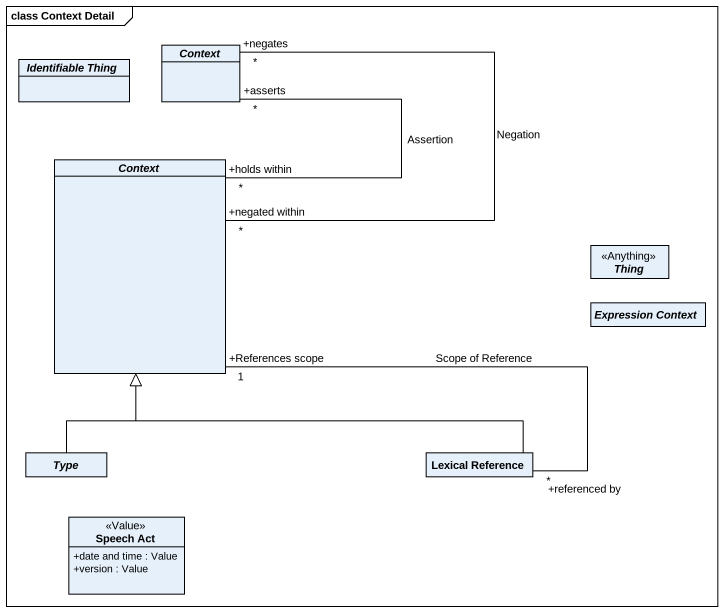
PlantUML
@startuml
mainframe class Context Detail
hide circle
hide empty members
skinparam classAttributeIconSize 0
abstract class "Identifiable Thing" as Identifiable_Thing
abstract class Context
abstract class "Context" as Context_2
abstract class Thing <<Anything>>
abstract class "Expression Context" as Expression_Context
abstract class Type
class "Lexical Reference" as Lexical_Reference
class "Speech Act" as Speech_Act <<Value>> {
  +date and time : Value
  +version : Value
}
Context_2 "+holds within\n*" -up- "+asserts\n*" Context : Assertion
Context_2 "+negated within\n*" -up- "+negates\n*" Context : Negation
Type -up-|> Context_2
Lexical_Reference "*\n+referenced by" -left- "+References scope\n1" Context_2 : Scope of Reference
Lexical_Reference -left-|> Context_2
@enduml
